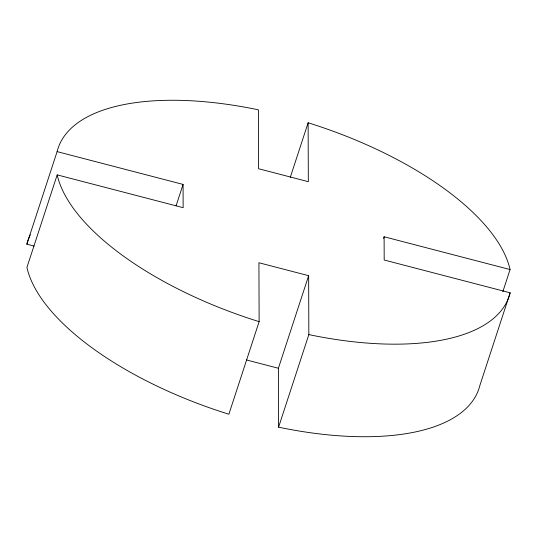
<?xml version="1.0" encoding="UTF-8"?>
<svg xmlns="http://www.w3.org/2000/svg" width="537" height="537" viewBox="0 0 537 537"><rect width="100%" height="100%" fill="white"/><g stroke="black" fill="none" stroke-linecap="round" stroke-linejoin="round"><path stroke-width="0.81" d="M34.12 246.08L26.85 244.187L57.103 151.622A237.367 102.191 18.1 0 1 258.418 109.83L258.612 168.739L308.325 181.681L308.124 122.772A237.367 102.191 18.1 0 1 510.069 269.561L502.833 291.712M57.103 151.622L183.07 184.419L183.144 207.671L57.184 174.874L26.931 267.439A237.367 102.191 18.1 0 0 228.876 414.228L259.129 321.663L258.928 262.754L308.641 275.696L308.842 334.605L278.582 427.17A237.367 102.191 18.1 0 0 479.897 385.378L510.15 292.813L384.19 260.015L384.109 236.763L510.069 269.561M176.089 205.785L183.07 184.419M290.282 177.358L308.124 122.772M278.582 427.17L278.388 368.261L308.641 275.696M383.593 238.347L384.109 236.763M246.315 359.911L278.388 368.261M26.85 244.187A237.367 102.191 18.1 0 1 30.32 234.83M510.15 292.813A237.367 102.191 18.1 0 1 308.842 334.605M259.129 321.663A237.367 102.191 18.1 0 1 57.184 174.874"/></g></svg>
